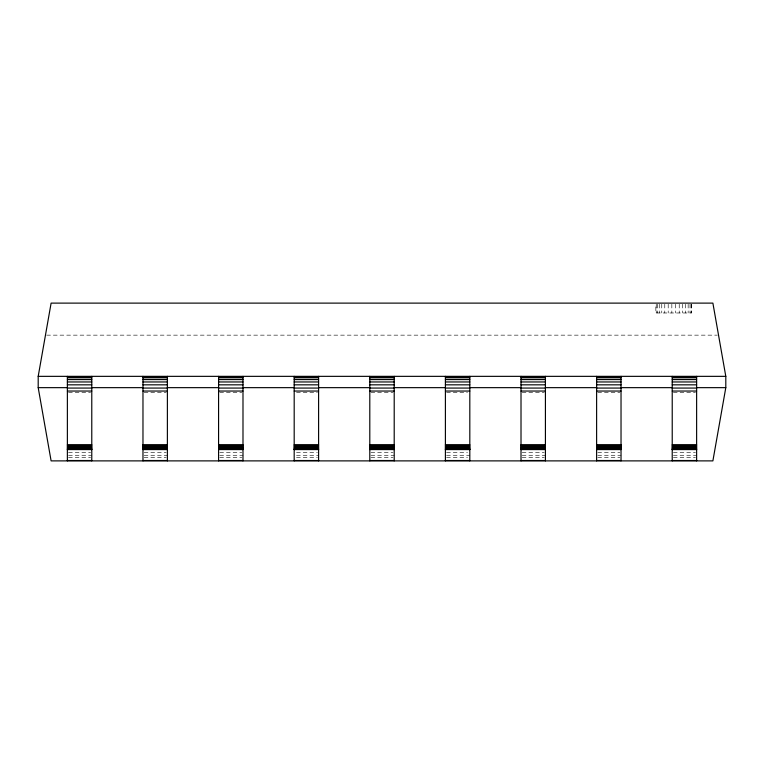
<?xml version="1.0" encoding="UTF-8"?>
<svg xmlns="http://www.w3.org/2000/svg" width="764" height="764" viewBox="0 0 764 764"><rect width="100%" height="100%" fill="white"/><g stroke="black" fill="none" stroke-linecap="round" stroke-linejoin="round"><path stroke-width="0.57" stroke-dasharray="3.82 2.86" d="M46.661 335.148L717.339 335.148M68.531 392.553L90.62 392.553M144.138 392.553L166.227 392.553M219.745 392.553L241.825 392.553M296.518 392.553L317.432 392.553M370.96 392.553L393.04 392.553M446.568 392.553L467.482 392.553M522.175 392.553L544.255 392.553M597.773 392.553L619.862 392.553M673.38 392.553L695.469 392.553M68.531 452.393L90.62 452.393M144.138 452.393L166.227 452.393M219.745 452.393L241.825 452.393M296.518 452.393L317.432 452.393M370.96 452.393L393.04 452.393M446.568 452.393L467.482 452.393M522.175 452.393L544.255 452.393M597.773 452.393L619.862 452.393M673.38 452.393L695.469 452.393M68.531 455.268L91.775 455.268M144.138 455.268L167.383 455.268M219.745 455.268L242.99 455.268M296.518 455.268L318.598 455.268M370.96 455.268L394.205 455.268M446.568 455.268L469.812 455.268M522.175 455.268L545.42 455.268M597.773 455.268L621.027 455.268M673.38 455.268L696.625 455.268M68.531 457.636L90.62 457.636M144.138 457.636L166.227 457.636M219.745 457.636L241.825 457.636M296.518 457.636L317.432 457.636M370.96 457.636L393.04 457.636M446.568 457.636L467.482 457.636M522.175 457.636L544.255 457.636M597.773 457.636L619.862 457.636M673.38 457.636L695.469 457.636M691.573 304.215L691.573 312.982L655.846 312.982L655.846 304.215M691.181 304.215L691.181 312.982M690.026 304.215L690.026 312.982M688.154 304.215L688.154 312.982M685.661 304.215L685.661 312.982M682.644 304.215L682.644 312.982M679.225 304.215L679.225 312.982M675.577 304.215L675.577 312.982M671.842 304.215L671.842 312.982M668.194 304.215L668.194 312.982M664.775 304.215L664.775 312.982M661.758 304.215L661.758 312.982M659.256 304.215L659.256 312.982M657.393 304.215L657.393 312.982M656.238 304.215L656.238 312.982"/><path stroke-width="1.15" d="M38.2 376.346L51.112 303.117L712.888 303.117L725.8 376.346L725.8 387.654L712.888 460.883L51.112 460.883L38.2 387.654L38.2 376.346L725.8 376.346M67.375 376.719L91.775 376.719M142.973 376.719L167.383 376.719M218.58 376.719L242.99 376.719M294.188 376.719L318.598 376.719M369.795 376.719L394.205 376.719M445.402 376.719L469.812 376.719M521.01 376.719L545.42 376.719M596.617 376.719L621.027 376.719M672.224 376.719L696.625 376.719M67.375 377.808L91.775 377.808M142.973 377.808L167.383 377.808M218.58 377.808L242.99 377.808M294.188 377.808L318.598 377.808M369.795 377.808L394.205 377.808M445.402 377.808L469.812 377.808M521.01 377.808L545.42 377.808M596.617 377.808L621.027 377.808M672.224 377.808L696.625 377.808M67.375 379.584L91.775 379.584M142.973 379.584L167.383 379.584M218.58 379.584L242.99 379.584M294.188 379.584L318.598 379.584M369.795 379.584L394.205 379.584M445.402 379.584L469.812 379.584M521.01 379.584L545.42 379.584M596.617 379.584L621.027 379.584M672.224 379.584L696.625 379.584M67.375 381.962L91.775 381.962M142.973 381.962L167.383 381.962M218.58 381.962L242.99 381.962M294.188 381.962L318.598 381.962M369.795 381.962L394.205 381.962M445.402 381.962L469.812 381.962M521.01 381.962L545.42 381.962M596.617 381.962L621.027 381.962M672.224 381.962L696.625 381.962M67.375 384.827L91.775 384.827M142.973 384.827L167.383 384.827M218.58 384.827L242.99 384.827M294.188 384.827L318.598 384.827M369.795 384.827L394.205 384.827M445.402 384.827L469.812 384.827M521.01 384.827L545.42 384.827M596.617 384.827L621.027 384.827M672.224 384.827L696.625 384.827M38.2 387.654L67.375 387.654M91.775 387.654L142.973 387.654M167.383 387.654L218.58 387.654M242.99 387.654L294.188 387.654M318.598 387.654L369.795 387.654M394.205 387.654L445.402 387.654M469.812 387.654L521.01 387.654M545.42 387.654L596.617 387.654M621.027 387.654L672.224 387.654M696.625 387.654L725.8 387.654M67.375 388.064L91.775 388.064M142.973 388.064L167.383 388.064M218.58 388.064L242.99 388.064M294.188 388.064L318.598 388.064M369.795 388.064L394.205 388.064M445.402 388.064L469.812 388.064M521.01 388.064L545.42 388.064M596.617 388.064L621.027 388.064M672.224 388.064L696.625 388.064M67.375 391.044L91.775 391.044M142.973 391.044L167.383 391.044M218.58 391.044L242.99 391.044M294.188 391.044L318.598 391.044M369.795 391.044L394.205 391.044M445.402 391.044L469.812 391.044M521.01 391.044L545.42 391.044M596.617 391.044L621.027 391.044M672.224 391.044L696.625 391.044M67.375 444.667L91.775 444.667M142.973 444.667L167.383 444.667M218.58 444.667L242.99 444.667M294.188 444.667L318.598 444.667M369.795 444.667L394.205 444.667M445.402 444.667L469.812 444.667M521.01 444.667L545.42 444.667M596.617 444.667L621.027 444.667M672.224 444.667L696.625 444.667M67.375 445.66L91.775 445.66M142.973 445.66L167.383 445.66M218.58 445.66L242.99 445.66M294.188 445.66L318.598 445.66M369.795 445.66L394.205 445.66M445.402 445.66L469.812 445.66M521.01 445.66L545.42 445.66M596.617 445.66L621.027 445.66M672.224 445.66L696.625 445.66M67.375 446.739L91.775 446.739M142.973 446.739L167.383 446.739M218.58 446.739L242.99 446.739M294.188 446.739L318.598 446.739M369.795 446.739L394.205 446.739M445.402 446.739L469.812 446.739M521.01 446.739L545.42 446.739M596.617 446.739L621.027 446.739M672.224 446.739L696.625 446.739M67.375 447.694L91.775 447.694M142.973 447.694L167.383 447.694M218.58 447.694L242.99 447.694M294.188 447.694L318.598 447.694M369.795 447.694L394.205 447.694M445.402 447.694L469.812 447.694M521.01 447.694L545.42 447.694M596.617 447.694L621.027 447.694M672.224 447.694L696.625 447.694M67.375 448.487L91.775 448.487M142.973 448.487L167.383 448.487M218.58 448.487L242.99 448.487M294.188 448.487L318.598 448.487M369.795 448.487L394.205 448.487M445.402 448.487L469.812 448.487M521.01 448.487L545.42 448.487M596.617 448.487L621.027 448.487M672.224 448.487L696.625 448.487M67.375 449.079L91.775 449.079M142.973 449.079L167.383 449.079M218.58 449.079L242.99 449.079M294.188 449.079L318.598 449.079M369.795 449.079L394.205 449.079M445.402 449.079L469.812 449.079M521.01 449.079L545.42 449.079M596.617 449.079L621.027 449.079M672.224 449.079L696.625 449.079M67.375 449.442L91.775 449.442M142.973 449.442L167.383 449.442M218.58 449.442L242.99 449.442M294.188 449.442L318.598 449.442M369.795 449.442L394.205 449.442M445.402 449.442L469.812 449.442M521.01 449.442L545.42 449.442M596.617 449.442L621.027 449.442M672.224 449.442L696.625 449.442M67.375 449.566L91.775 449.566M142.973 449.566L167.383 449.566M218.58 449.566L242.99 449.566M294.188 449.566L318.598 449.566M369.795 449.566L394.205 449.566M445.402 449.566L469.812 449.566M521.01 449.566L545.42 449.566M596.617 449.566L621.027 449.566M672.224 449.566L696.625 449.566M67.375 460.511L91.775 460.511M142.973 460.511L167.383 460.511M218.58 460.511L242.99 460.511M294.188 460.511L318.598 460.511M369.795 460.511L394.205 460.511M445.402 460.511L469.812 460.511M521.01 460.511L545.42 460.511M596.617 460.511L621.027 460.511M672.224 460.511L696.625 460.511M696.625 376.346L696.625 460.883M672.224 376.346L672.224 460.883M621.027 376.346L621.027 460.883M596.617 376.346L596.617 460.883M545.42 376.346L545.42 460.883M521.01 376.346L521.01 460.883M469.812 376.346L469.812 460.883M445.402 376.346L445.402 460.883M394.205 376.346L394.205 460.883M369.795 376.346L369.795 460.883M318.598 376.346L318.598 460.883M294.188 376.346L294.188 460.883M242.99 376.346L242.99 460.883M218.58 376.346L218.58 460.883M167.383 376.346L167.383 460.883M142.973 376.346L142.973 460.883M91.775 376.346L91.775 460.883M67.375 376.346L67.375 460.883"/></g></svg>
